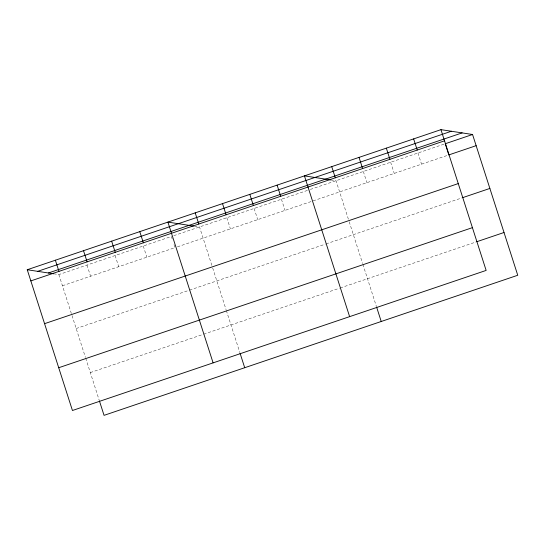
<?xml version="1.0" encoding="UTF-8"?>
<svg xmlns="http://www.w3.org/2000/svg" width="545" height="545" viewBox="0 0 545 545"><rect width="100%" height="100%" fill="white"/><g stroke="black" fill="none" stroke-linecap="round" stroke-linejoin="round"><path stroke-width="0.41" stroke-dasharray="2.73 2.04" d="M53.642 273.788L58.86 274.585L171.382 236.482L172.411 239.677M173.794 235.665L307.932 190.246M310.337 189.428L444.447 144.016M62.443 285.757L174.972 247.655L173.433 242.866M177.384 246.837L312.319 201.146M313.123 200.873L448.842 154.916M76.177 328.519L188.699 290.417M189.503 290.144L325.242 244.18M326.046 243.908L461.765 197.951M90.32 372.582L202.849 334.48M203.653 334.208L339.392 288.244M340.196 287.971L475.914 242.014M330.822 179.932L336.033 180.729L348.95 220.95M194.299 226.155L199.518 226.958L212.427 267.173M417.947 152.988L421.537 164.161M390.642 162.24L394.233 173.405M363.338 171.484L366.928 182.65M349.209 221.754L362.609 263.507M362.868 264.305L376.309 306.161M281.431 199.218L285.015 210.39M254.127 208.469L257.71 219.635M226.822 217.714L230.406 228.88M212.686 267.983L226.093 309.73M226.352 310.534L239.786 352.39M143.253 246.006L146.837 257.179M115.124 255.537L118.708 266.703M86.989 265.061L90.579 276.233M58.86 274.585L71.77 314.806M72.029 315.609L85.436 357.363M85.694 358.16L99.129 400.016"/><path stroke-width="0.82" d="M440.946 129.649L486.14 270.415L72.444 410.501L27.25 269.741L440.946 129.649L472.556 134.499L517.75 275.259L104.054 415.351L99.388 400.827M37.68 271.335L451.376 131.25M48.43 272.984L462.126 132.898M30.833 280.907L444.536 140.821M472.556 134.499L445.251 143.744L448.583 154.119M448.842 154.916L476.139 145.672M44.567 323.675L458.263 183.583M462.569 197.678L489.873 188.434M58.71 367.732L472.413 227.647M476.718 241.742L504.023 232.497M330.822 179.932L304.43 175.878L349.624 316.645M193.557 226.046L167.908 222.108L213.102 362.868M27.25 269.741L53.642 273.788M413.641 138.9L417.232 150.066M386.337 148.145L389.927 159.31M359.032 157.389L362.623 168.555M331.735 166.634L335.318 177.806M376.568 306.964L381.228 321.489M277.126 185.123L280.709 196.295M249.821 194.374L253.405 205.54M222.517 203.619L226.1 214.784M195.212 212.863L198.796 224.036M240.045 353.194L244.712 367.718M139.779 231.632L143.362 242.804M111.643 241.162L115.233 252.328M83.514 250.686L87.098 261.859M55.379 260.21L58.969 271.383"/></g></svg>
